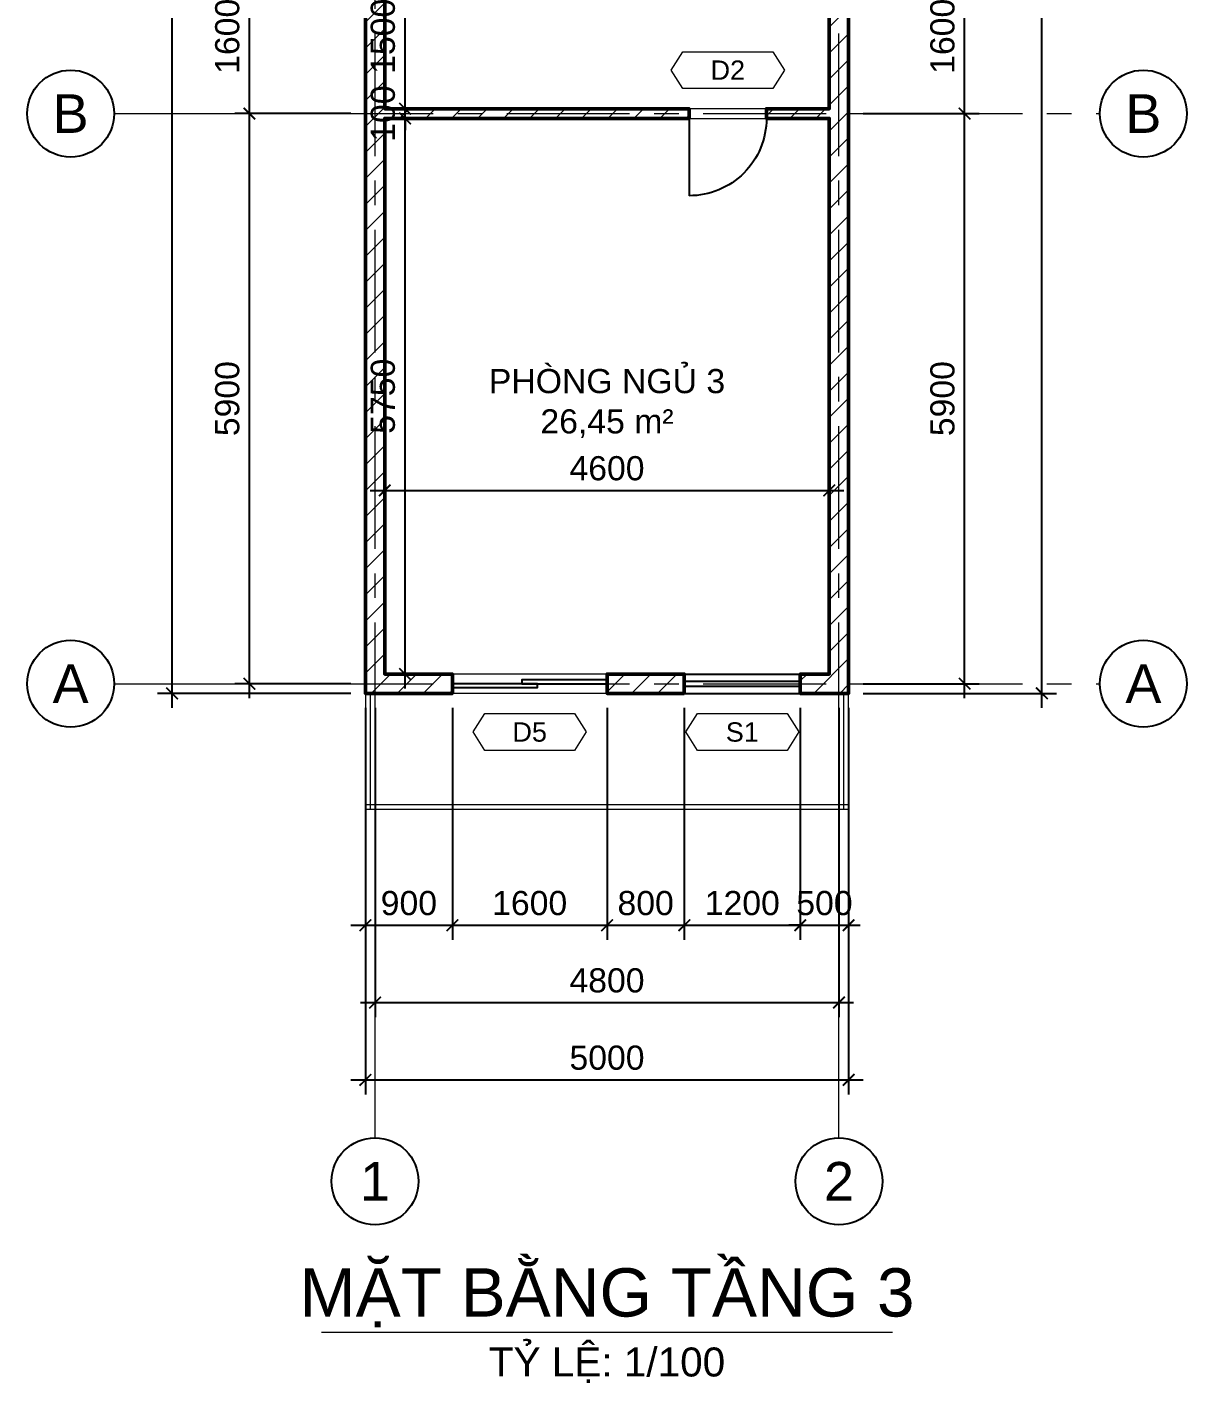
# Model space of a CAD drawing. Header units: millimetres. Extents: x -4035 to 257357, y -7136 to 22735.
# Drawn here: x 28500 to 40500, y -7136 to 6895 of the extents above; entities that cross this region are included whole.
import ezdxf
from ezdxf.enums import TextEntityAlignment as Align

# ---------------------------------------------------------------- set-up
doc = ezdxf.new("R2010")
doc.units = ezdxf.units.MM
doc.header["$LTSCALE"] = 40
doc.linetypes.add('CENTER', pattern=[50.8, 31.75, -6.35, 6.35, -6.35])
for name, color, linetype, lineweight in [('A-ANNO-DIMS', 1, 'Continuous', 18), ('A-ANNO-ROOM', 7, 'Continuous', 25), ('A-ANNO-TEXT', 7, 'Continuous', 18), ('A-DOOR', 3, 'Continuous', 25), ('A-FLOR-LEVL', 8, 'Continuous', 18), ('A-GLAZ', 4, 'Continuous', 25), ('A-WALL', 7, 'Continuous', 50), ('A-WALL-PATT', 8, 'Continuous', 9), ('S-GRID', 1, 'CENTER', 18), ('S-GRID-IDEN', 7, 'Continuous', 25)]:
    doc.layers.add(name, color=color, linetype=linetype, lineweight=lineweight)
doc.layers.add('A-AREA', color=30, linetype='Continuous', lineweight=9, plot=False)
doc.styles.add('MCP-ARIAL', font='arial.ttf')
doc.dimstyles.new('MCP-1-100', dxfattribs={"dimscale": 100, "dimtxt": 2.5, "dimasz": 1.2, "dimexe": 1.5, "dimexo": 1.5, "dimgap": 1, "dimtad": 1, "dimdec": 0, "dimdsep": 46, "dimtxsty": 'MCP-ARIAL', "dimblk": 'ARCHTICK', "dimblk1": 'ARCHTICK', "dimblk2": 'ARCHTICK', "dimcen": 0.09, "dimdle": 1.5, "dimclrd": 256, "dimclre": 256, "dimclrt": 256, "dimadec": 0, "dimazin": 0, "dimtfac": 1, "dimtdec": 4, "dimtix": 1, "dimtmove": 2, "dimatfit": 3, "dimfxl": 1, "dimtolj": 1, "dimtzin": 0, "dimarcsym": 0})

# ---------------------------------------------------------------- blocks, each defined once
blk = doc.blocks.new('MCP_CUA_LUA_1600_200')
for points in [[(0, 60), (880, 60), (880, 100), (0, 100)], [(720, 100), (1600, 100), (1600, 140), (720, 140)]]:
    blk.add_lwpolyline(points, close=True)
at = {"style": 'MCP-ARIAL', "flags": 1}
for tag, p in [('MA', (800, -100)), ('LOAI', (800, -220)), ('RONG', (800, -340))]:
    blk.add_attdef(tag, p, '', height=80, dxfattribs=at)
blk = doc.blocks.new('MCP_THE_LG_3')
blk.add_lwpolyline([(-5.85, 0), (-4.65, 1.9), (4.65, 1.9), (5.85, 0), (4.65, -1.9), (-4.65, -1.9)], close=True)
at = {"style": 'MCP-ARIAL'}
blk.add_attdef('MA', text='', height=2, dxfattribs=at).set_placement((0, 0), align=Align.MIDDLE_CENTER)
blk = doc.blocks.new('MCP_CUA_SO_1200_200')
for p, q in [((0, 200), (1200, 200)), ((0, 125), (1200, 125)), ((0, 75), (1200, 75)), ((0, 0), (1200, 0))]:
    blk.add_line(p, q)
at = {"style": 'MCP-ARIAL', "flags": 1}
for tag, p in [('MA', (600, -100)), ('LOAI', (600, -220)), ('RONG', (600, -340))]:
    blk.add_attdef(tag, p, '', height=80, dxfattribs=at)
blk = doc.blocks.new('MCP_CUA_DI_800')
blk.add_line((0, 0), (0, 800))
blk.add_arc((0, 0), 800, 359.9964, 90.0036)
at = {"style": 'MCP-ARIAL', "flags": 1}
for tag, p in [('MA', (400, -100)), ('LOAI', (400, -220)), ('RONG', (400, -340))]:
    blk.add_attdef(tag, p, '', height=80, dxfattribs=at)
blk = doc.blocks.new('_ArchTick')
at = {"color": 0, "linetype": 'ByBlock', "const_width": 0.15}
blk.add_lwpolyline([(-0.5, -0.5), (0.5, 0.5)], dxfattribs=at)
blk = doc.blocks.new('*D89')
at = {"layer": 'A-ANNO-DIMS', "lineweight": -2, "transparency": 16777216}
for p, q in [((32000, -150), (32000, -2550)), ((32900, -150), (32900, -2550)), ((31850, -2400), (33050, -2400))]:
    blk.add_line(p, q, dxfattribs=at)
at = {"layer": 'Defpoints', "color": 0, "transparency": 16777216}
for p in [(32000, 0), (32900, 0), (32900, -2400)]:
    blk.add_point(p, dxfattribs=at)
at = {"layer": 'A-ANNO-DIMS', "lineweight": -2, "transparency": 16777216, "xscale": 120, "yscale": 120, "zscale": 120, "rotation": 180}
blk.add_blockref('_ArchTick', (32000, -2400), dxfattribs=at)
at = {"layer": 'A-ANNO-DIMS', "lineweight": -2, "transparency": 16777216, "xscale": 120, "yscale": 120, "zscale": 120}
blk.add_blockref('_ArchTick', (32900, -2400), dxfattribs=at)
at = {"layer": 'A-ANNO-DIMS', "transparency": 16777216, "insert": (32450, -2172), "char_height": 250, "attachment_point": 5, "style": 'MCP-ARIAL'}
blk.add_mtext('\\A1;900', dxfattribs=at)
blk = doc.blocks.new('*D90')
at = {"layer": 'A-ANNO-DIMS', "lineweight": -2, "transparency": 16777216}
for p, q in [((32900, -150), (32900, -2550)), ((34500, -150), (34500, -2550)), ((32750, -2400), (34650, -2400))]:
    blk.add_line(p, q, dxfattribs=at)
at = {"layer": 'Defpoints', "color": 0, "transparency": 16777216}
for p in [(32900, 0), (34500, 0), (34500, -2400)]:
    blk.add_point(p, dxfattribs=at)
at = {"layer": 'A-ANNO-DIMS', "lineweight": -2, "transparency": 16777216, "xscale": 120, "yscale": 120, "zscale": 120, "rotation": 180}
blk.add_blockref('_ArchTick', (32900, -2400), dxfattribs=at)
at = {"layer": 'A-ANNO-DIMS', "lineweight": -2, "transparency": 16777216, "xscale": 120, "yscale": 120, "zscale": 120}
blk.add_blockref('_ArchTick', (34500, -2400), dxfattribs=at)
at = {"layer": 'A-ANNO-DIMS', "transparency": 16777216, "insert": (33700, -2172), "char_height": 250, "attachment_point": 5, "style": 'MCP-ARIAL'}
blk.add_mtext('\\A1;1600', dxfattribs=at)
blk = doc.blocks.new('*D91')
at = {"layer": 'A-ANNO-DIMS', "lineweight": -2, "transparency": 16777216}
for p, q in [((34500, -150), (34500, -2550)), ((35300, -150), (35300, -2550)), ((34350, -2400), (35450, -2400))]:
    blk.add_line(p, q, dxfattribs=at)
at = {"layer": 'Defpoints', "color": 0, "transparency": 16777216}
for p in [(34500, 0), (35300, 0), (35300, -2400)]:
    blk.add_point(p, dxfattribs=at)
at = {"layer": 'A-ANNO-DIMS', "lineweight": -2, "transparency": 16777216, "xscale": 120, "yscale": 120, "zscale": 120, "rotation": 180}
blk.add_blockref('_ArchTick', (34500, -2400), dxfattribs=at)
at = {"layer": 'A-ANNO-DIMS', "lineweight": -2, "transparency": 16777216, "xscale": 120, "yscale": 120, "zscale": 120}
blk.add_blockref('_ArchTick', (35300, -2400), dxfattribs=at)
at = {"layer": 'A-ANNO-DIMS', "transparency": 16777216, "insert": (34900, -2172), "char_height": 250, "attachment_point": 5, "style": 'MCP-ARIAL'}
blk.add_mtext('\\A1;800', dxfattribs=at)
blk = doc.blocks.new('*D92')
at = {"layer": 'A-ANNO-DIMS', "lineweight": -2, "transparency": 16777216}
for p, q in [((35300, -150), (35300, -2550)), ((36500, -150), (36500, -2550)), ((35150, -2400), (36650, -2400))]:
    blk.add_line(p, q, dxfattribs=at)
at = {"layer": 'Defpoints', "color": 0, "transparency": 16777216}
for p in [(35300, 0), (36500, 0), (36500, -2400)]:
    blk.add_point(p, dxfattribs=at)
at = {"layer": 'A-ANNO-DIMS', "lineweight": -2, "transparency": 16777216, "xscale": 120, "yscale": 120, "zscale": 120, "rotation": 180}
blk.add_blockref('_ArchTick', (35300, -2400), dxfattribs=at)
at = {"layer": 'A-ANNO-DIMS', "lineweight": -2, "transparency": 16777216, "xscale": 120, "yscale": 120, "zscale": 120}
blk.add_blockref('_ArchTick', (36500, -2400), dxfattribs=at)
at = {"layer": 'A-ANNO-DIMS', "transparency": 16777216, "insert": (35900, -2172), "char_height": 250, "attachment_point": 5, "style": 'MCP-ARIAL'}
blk.add_mtext('\\A1;1200', dxfattribs=at)
blk = doc.blocks.new('*D93')
at = {"layer": 'A-ANNO-DIMS', "lineweight": -2, "transparency": 16777216}
for p, q in [((36500, -150), (36500, -2550)), ((37000, -150), (37000, -2550)), ((36500, -2400), (36380, -2400)), ((36500, -2400), (37000, -2400)), ((37000, -2400), (37120, -2400))]:
    blk.add_line(p, q, dxfattribs=at)
at = {"layer": 'Defpoints', "color": 0, "transparency": 16777216}
for p in [(36500, 0), (37000, 0), (37000, -2400)]:
    blk.add_point(p, dxfattribs=at)
at = {"layer": 'A-ANNO-DIMS', "lineweight": -2, "transparency": 16777216, "xscale": 120, "yscale": 120, "zscale": 120}
blk.add_blockref('_ArchTick', (36500, -2400), dxfattribs=at)
at = {"layer": 'A-ANNO-DIMS', "lineweight": -2, "transparency": 16777216, "xscale": 120, "yscale": 120, "zscale": 120, "rotation": 180}
blk.add_blockref('_ArchTick', (37000, -2400), dxfattribs=at)
at = {"layer": 'A-ANNO-DIMS', "transparency": 16777216, "insert": (36750, -2172), "char_height": 250, "attachment_point": 5, "style": 'MCP-ARIAL'}
blk.add_mtext('\\A1;500', dxfattribs=at)
blk = doc.blocks.new('*D94')
at = {"layer": 'A-ANNO-DIMS', "lineweight": -2, "transparency": 16777216}
for p, q in [((32100, -150), (32100, -3350)), ((36900, -150), (36900, -3350)), ((31950, -3200), (37050, -3200))]:
    blk.add_line(p, q, dxfattribs=at)
at = {"layer": 'Defpoints', "color": 0, "transparency": 16777216}
for p in [(32100, 0), (36900, 0), (36900, -3200)]:
    blk.add_point(p, dxfattribs=at)
at = {"layer": 'A-ANNO-DIMS', "lineweight": -2, "transparency": 16777216, "xscale": 120, "yscale": 120, "zscale": 120, "rotation": 180}
blk.add_blockref('_ArchTick', (32100, -3200), dxfattribs=at)
at = {"layer": 'A-ANNO-DIMS', "lineweight": -2, "transparency": 16777216, "xscale": 120, "yscale": 120, "zscale": 120}
blk.add_blockref('_ArchTick', (36900, -3200), dxfattribs=at)
at = {"layer": 'A-ANNO-DIMS', "transparency": 16777216, "insert": (34500, -2972), "char_height": 250, "attachment_point": 5, "style": 'MCP-ARIAL'}
blk.add_mtext('\\A1;4800', dxfattribs=at)
blk = doc.blocks.new('*D95')
at = {"layer": 'A-ANNO-DIMS', "lineweight": -2, "transparency": 16777216}
for p, q in [((32000, -150), (32000, -4150)), ((37000, -150), (37000, -4150)), ((31850, -4000), (37150, -4000))]:
    blk.add_line(p, q, dxfattribs=at)
at = {"layer": 'Defpoints', "color": 0, "transparency": 16777216}
for p in [(32000, 0), (37000, 0), (37000, -4000)]:
    blk.add_point(p, dxfattribs=at)
at = {"layer": 'A-ANNO-DIMS', "lineweight": -2, "transparency": 16777216, "xscale": 120, "yscale": 120, "zscale": 120, "rotation": 180}
blk.add_blockref('_ArchTick', (32000, -4000), dxfattribs=at)
at = {"layer": 'A-ANNO-DIMS', "lineweight": -2, "transparency": 16777216, "xscale": 120, "yscale": 120, "zscale": 120}
blk.add_blockref('_ArchTick', (37000, -4000), dxfattribs=at)
at = {"layer": 'A-ANNO-DIMS', "transparency": 16777216, "insert": (34500, -3772), "char_height": 250, "attachment_point": 5, "style": 'MCP-ARIAL'}
blk.add_mtext('\\A1;5000', dxfattribs=at)
blk = doc.blocks.new('*D96')
at = {"layer": 'A-ANNO-DIMS', "lineweight": -2, "transparency": 16777216}
for p, q in [((30800, -50), (30800, 6150)), ((31850, 6000), (30650, 6000)), ((31850, 100), (30650, 100))]:
    blk.add_line(p, q, dxfattribs=at)
at = {"layer": 'Defpoints', "color": 0, "transparency": 16777216}
for p in [(30800, 6000), (32000, 6000), (32000, 100)]:
    blk.add_point(p, dxfattribs=at)
at = {"layer": 'A-ANNO-DIMS', "lineweight": -2, "transparency": 16777216, "xscale": 120, "yscale": 120, "zscale": 120}
for p, rotation in [((30800, 6000), 90), ((30800, 100), 270)]:
    blk.add_blockref('_ArchTick', p, dxfattribs=dict(at, rotation=rotation))
at = {"layer": 'A-ANNO-DIMS', "transparency": 16777216, "insert": (30572, 3050), "char_height": 250, "attachment_point": 5, "rotation": 90, "style": 'MCP-ARIAL'}
blk.add_mtext('\\A1;5900', dxfattribs=at)
blk = doc.blocks.new('*D97')
at = {"layer": 'A-ANNO-DIMS', "lineweight": -2, "transparency": 16777216}
for p, q in [((30800, 5850), (30800, 7750)), ((31850, 7600), (30650, 7600)), ((31850, 6000), (30650, 6000))]:
    blk.add_line(p, q, dxfattribs=at)
at = {"layer": 'Defpoints', "color": 0, "transparency": 16777216}
for p in [(30800, 7600), (32000, 7600), (32000, 6000)]:
    blk.add_point(p, dxfattribs=at)
at = {"layer": 'A-ANNO-DIMS', "lineweight": -2, "transparency": 16777216, "xscale": 120, "yscale": 120, "zscale": 120}
for p, rotation in [((30800, 7600), 90), ((30800, 6000), 270)]:
    blk.add_blockref('_ArchTick', p, dxfattribs=dict(at, rotation=rotation))
at = {"layer": 'A-ANNO-DIMS', "transparency": 16777216, "insert": (30572, 6800), "char_height": 250, "attachment_point": 5, "rotation": 90, "style": 'MCP-ARIAL'}
blk.add_mtext('\\A1;1600', dxfattribs=at)
blk = doc.blocks.new('*D101')
at = {"layer": 'A-ANNO-DIMS', "lineweight": -2, "transparency": 16777216}
for p, q in [((30000, -150), (30000, 18150)), ((31850, 18000), (29850, 18000)), ((31850, 0), (29850, 0))]:
    blk.add_line(p, q, dxfattribs=at)
at = {"layer": 'Defpoints', "color": 0, "transparency": 16777216}
for p in [(30000, 18000), (32000, 18000), (32000, 0)]:
    blk.add_point(p, dxfattribs=at)
at = {"layer": 'A-ANNO-DIMS', "lineweight": -2, "transparency": 16777216, "xscale": 120, "yscale": 120, "zscale": 120}
for p, rotation in [((30000, 18000), 90), ((30000, 0), 270)]:
    blk.add_blockref('_ArchTick', p, dxfattribs=dict(at, rotation=rotation))
at = {"layer": 'A-ANNO-DIMS', "transparency": 16777216, "insert": (29772, 9000), "char_height": 250, "attachment_point": 5, "rotation": 90, "style": 'MCP-ARIAL'}
blk.add_mtext('\\A1;18000', dxfattribs=at)
blk = doc.blocks.new('*D109')
at = {"layer": 'A-ANNO-DIMS', "lineweight": -2, "transparency": 16777216}
for p, q in [((38200, -50), (38200, 6150)), ((37150, 6000), (38350, 6000)), ((37150, 100), (38350, 100))]:
    blk.add_line(p, q, dxfattribs=at)
at = {"layer": 'Defpoints', "color": 0, "transparency": 16777216}
for p in [(37000, 6000), (38200, 6000), (37000, 100)]:
    blk.add_point(p, dxfattribs=at)
at = {"layer": 'A-ANNO-DIMS', "lineweight": -2, "transparency": 16777216, "xscale": 120, "yscale": 120, "zscale": 120}
for p, rotation in [((38200, 6000), 90), ((38200, 100), 270)]:
    blk.add_blockref('_ArchTick', p, dxfattribs=dict(at, rotation=rotation))
at = {"layer": 'A-ANNO-DIMS', "transparency": 16777216, "insert": (37972, 3050), "char_height": 250, "attachment_point": 5, "rotation": 90, "style": 'MCP-ARIAL'}
blk.add_mtext('\\A1;5900', dxfattribs=at)
blk = doc.blocks.new('*D110')
at = {"layer": 'A-ANNO-DIMS', "lineweight": -2, "transparency": 16777216}
for p, q in [((38200, 5850), (38200, 7750)), ((37150, 7600), (38350, 7600)), ((37150, 6000), (38350, 6000))]:
    blk.add_line(p, q, dxfattribs=at)
at = {"layer": 'Defpoints', "color": 0, "transparency": 16777216}
for p in [(37000, 7600), (38200, 7600), (37000, 6000)]:
    blk.add_point(p, dxfattribs=at)
at = {"layer": 'A-ANNO-DIMS', "lineweight": -2, "transparency": 16777216, "xscale": 120, "yscale": 120, "zscale": 120}
for p, rotation in [((38200, 7600), 90), ((38200, 6000), 270)]:
    blk.add_blockref('_ArchTick', p, dxfattribs=dict(at, rotation=rotation))
at = {"layer": 'A-ANNO-DIMS', "transparency": 16777216, "insert": (37972, 6800), "char_height": 250, "attachment_point": 5, "rotation": 90, "style": 'MCP-ARIAL'}
blk.add_mtext('\\A1;1600', dxfattribs=at)
blk = doc.blocks.new('*D114')
at = {"layer": 'A-ANNO-DIMS', "lineweight": -2, "transparency": 16777216}
for p, q in [((39000, -150), (39000, 18150)), ((37150, 18000), (39150, 18000)), ((37150, 0), (39150, 0))]:
    blk.add_line(p, q, dxfattribs=at)
at = {"layer": 'Defpoints', "color": 0, "transparency": 16777216}
for p in [(37000, 18000), (39000, 18000), (37000, 0)]:
    blk.add_point(p, dxfattribs=at)
at = {"layer": 'A-ANNO-DIMS', "lineweight": -2, "transparency": 16777216, "xscale": 120, "yscale": 120, "zscale": 120}
for p, rotation in [((39000, 18000), 90), ((39000, 0), 270)]:
    blk.add_blockref('_ArchTick', p, dxfattribs=dict(at, rotation=rotation))
at = {"layer": 'A-ANNO-DIMS', "transparency": 16777216, "insert": (38772, 9000), "char_height": 250, "attachment_point": 5, "rotation": 90, "style": 'MCP-ARIAL'}
blk.add_mtext('\\A1;18000', dxfattribs=at)
blk = doc.blocks.new('*D115')
at = {"layer": 'A-ANNO-DIMS', "lineweight": -2, "transparency": 16777216}
blk.add_line((32050, 2100), (36950, 2100), dxfattribs=at)
at = {"layer": 'Defpoints', "color": 0, "transparency": 16777216}
for p in [(32200, 2100), (36800, 2100), (36800, 2100)]:
    blk.add_point(p, dxfattribs=at)
at = {"layer": 'A-ANNO-DIMS', "lineweight": -2, "transparency": 16777216, "xscale": 120, "yscale": 120, "zscale": 120, "rotation": 180}
blk.add_blockref('_ArchTick', (32200, 2100), dxfattribs=at)
at = {"layer": 'A-ANNO-DIMS', "lineweight": -2, "transparency": 16777216, "xscale": 120, "yscale": 120, "zscale": 120}
blk.add_blockref('_ArchTick', (36800, 2100), dxfattribs=at)
at = {"layer": 'A-ANNO-DIMS', "transparency": 16777216, "insert": (34500, 2328), "char_height": 250, "attachment_point": 5, "style": 'MCP-ARIAL'}
blk.add_mtext('\\A1;4600', dxfattribs=at)
blk = doc.blocks.new('*D116')
at = {"layer": 'A-ANNO-DIMS', "lineweight": -2, "transparency": 16777216}
blk.add_line((32410, 50), (32410, 6100), dxfattribs=at)
at = {"layer": 'Defpoints', "color": 0, "transparency": 16777216}
for p in [(32410, 5950), (32410, 5950), (32410, 200)]:
    blk.add_point(p, dxfattribs=at)
at = {"layer": 'A-ANNO-DIMS', "lineweight": -2, "transparency": 16777216, "xscale": 120, "yscale": 120, "zscale": 120}
for p, rotation in [((32410, 5950), 90), ((32410, 200), 270)]:
    blk.add_blockref('_ArchTick', p, dxfattribs=dict(at, rotation=rotation))
at = {"layer": 'A-ANNO-DIMS', "transparency": 16777216, "insert": (32182, 3075), "char_height": 250, "attachment_point": 5, "rotation": 90, "style": 'MCP-ARIAL'}
blk.add_mtext('\\A1;5750', dxfattribs=at)
blk = doc.blocks.new('*D117')
at = {"layer": 'A-ANNO-DIMS', "lineweight": -2, "transparency": 16777216}
for p, q in [((32410, 6050), (32410, 6170)), ((32410, 5950), (32410, 6050)), ((32410, 5950), (32410, 5830))]:
    blk.add_line(p, q, dxfattribs=at)
at = {"layer": 'Defpoints', "color": 0, "transparency": 16777216}
for p in [(32410, 6050), (32410, 6050), (32410, 5950)]:
    blk.add_point(p, dxfattribs=at)
at = {"layer": 'A-ANNO-DIMS', "lineweight": -2, "transparency": 16777216, "xscale": 120, "yscale": 120, "zscale": 120}
for p, rotation in [((32410, 6050), 270), ((32410, 5950), 90)]:
    blk.add_blockref('_ArchTick', p, dxfattribs=dict(at, rotation=rotation))
at = {"layer": 'A-ANNO-DIMS', "transparency": 16777216, "insert": (32182, 6000), "char_height": 250, "attachment_point": 5, "rotation": 90, "style": 'MCP-ARIAL'}
blk.add_mtext('\\A1;100', dxfattribs=at)
blk = doc.blocks.new('*D118')
at = {"layer": 'A-ANNO-DIMS', "lineweight": -2, "transparency": 16777216}
blk.add_line((32410, 5900), (32410, 7700), dxfattribs=at)
at = {"layer": 'Defpoints', "color": 0, "transparency": 16777216}
for p in [(32410, 7550), (32410, 7550), (32410, 6050)]:
    blk.add_point(p, dxfattribs=at)
at = {"layer": 'A-ANNO-DIMS', "lineweight": -2, "transparency": 16777216, "xscale": 120, "yscale": 120, "zscale": 120}
for p, rotation in [((32410, 7550), 90), ((32410, 6050), 270)]:
    blk.add_blockref('_ArchTick', p, dxfattribs=dict(at, rotation=rotation))
at = {"layer": 'A-ANNO-DIMS', "transparency": 16777216, "insert": (32182, 6800), "char_height": 250, "attachment_point": 5, "rotation": 90, "style": 'MCP-ARIAL'}
blk.add_mtext('\\A1;1500', dxfattribs=at)
blk = doc.blocks.new('MCP_TRUC')
blk.add_circle((0, 0), 4.5)
at = {"style": 'MCP-ARIAL'}
blk.add_attdef('SO', text='', height=4, dxfattribs=at).set_placement((0, 0), align=Align.MIDDLE_CENTER)

msp = doc.modelspace()

# ---------------------------------------------------------------- hatches: boundary and pattern name
at = {"layer": 'A-WALL-PATT'}
h = msp.add_hatch(dxfattribs=at)
h.set_pattern_fill('ANSI31', color=256, scale=60, style=0)
h.paths.add_polyline_path([(35300, 0), (35300, 200), (34500, 200), (34500, 0)], flags=16)
h.paths.add_polyline_path([(33000, 17800), (33000, 18000), (32000, 18000), (32000, 0), (32900, 0), (32900, 200), (32200, 200), (32200, 5950), (35350, 5950), (35350, 6050), (32200, 6050), (32200, 7550), (34650, 7550), (34650, 7650), (32200, 7650), (32200, 11350), (34550, 11350), (34550, 8450), (34650, 8450), (34650, 11350), (35350, 11350), (35350, 11450), (32200, 11450), (32200, 15750), (32950, 15750), (32950, 15850), (32200, 15850), (32200, 17800)], flags=16)
h.paths.add_polyline_path([(35100, 17800), (35100, 18000), (33600, 18000), (33600, 17800), (34450, 17800), (34450, 15850), (33650, 15850), (33650, 15750), (35300, 15750), (35300, 15850), (34550, 15850), (34550, 17800)], flags=16)
h.paths.add_polyline_path([(36300, 18000), (36300, 17800), (36800, 17800), (36800, 15850), (36100, 15850), (36100, 15750), (36800, 15750), (36800, 11450), (36150, 11450), (36150, 11350), (36800, 11350), (36800, 6050), (36150, 6050), (36150, 5950), (36800, 5950), (36800, 200), (36500, 200), (36500, 0), (37000, 0), (37000, 18000)], flags=16)

# ---------------------------------------------------------------- linework, layer by layer
at = {"layer": 'A-ANNO-TEXT'}
msp.add_line((31547.5, -6610), (37452.5, -6610), dxfattribs=at)
at = {"layer": 'A-AREA'}
for points in [[(34650, 11350), (36800, 11350), (36800, 6050), (32200, 6050), (32200, 7550), (34650, 7550)], [(36800, 200), (32200, 200), (32200, 5950), (36800, 5950)]]:
    msp.add_lwpolyline(points, close=True, dxfattribs=at)
at = {"layer": 'A-FLOR-LEVL'}
for p, q in [((32050, 0), (32050, -1200)), ((36950, -1200), (36950, 0)), ((32000, -1150), (37000, -1150))]:
    msp.add_line(p, q, dxfattribs=at)
msp.add_lwpolyline([(32000, -1200), (37000, -1200), (37000, 0), (32000, 0)], close=True, dxfattribs=at)
at = {"layer": 'A-WALL'}
msp.add_lwpolyline([(32000, 18000), (32000, 0), (32900, 0), (32900, 200), (32200, 200), (32200, 5950), (35350, 5950), (35350, 6050), (32200, 6050), (32200, 7550)], dxfattribs=at)
for points in [[(36300, 18000), (36300, 17800), (36800, 17800), (36800, 15850), (36100, 15850), (36100, 15750), (36800, 15750), (36800, 11450), (36150, 11450), (36150, 11350), (36800, 11350), (36800, 6050), (36150, 6050), (36150, 5950), (36800, 5950), (36800, 200), (36500, 200), (36500, 0), (37000, 0), (37000, 18000)], [(35300, 0), (35300, 200), (34500, 200), (34500, 0)]]:
    msp.add_lwpolyline(points, close=True, dxfattribs=at)
at = {"layer": 'S-GRID'}
for p, q in [((32100, -4600), (32100, 21400)), ((36900, -4600), (36900, 21400)), ((29400, 6000), (39600, 6000)), ((29400, 100), (39600, 100))]:
    msp.add_line(p, q, dxfattribs=at)

# ---------------------------------------------------------------- block references
at = {"layer": 'A-ANNO-TEXT', "xscale": 100, "yscale": 100, "zscale": 100}
for p, values in [((35750, 6450), {'MA': 'D2'}), ((33700, -400), {'MA': 'D5'}), ((35900, -400), {'MA': 'S1'})]:
    msp.add_blockref('MCP_THE_LG_3', p, dxfattribs=at).add_auto_attribs(values)
at = {"layer": 'A-DOOR', "xscale": -1, "rotation": 180}
msp.add_blockref('MCP_CUA_DI_800', (35350, 5950), dxfattribs=at)
at = {"layer": 'A-DOOR'}
msp.add_blockref('MCP_CUA_LUA_1600_200', (32900, 0), dxfattribs=at)
at = {"layer": 'A-GLAZ'}
msp.add_blockref('MCP_CUA_SO_1200_200', (35300, 0), dxfattribs=at)
at = {"layer": 'S-GRID-IDEN', "xscale": 100, "yscale": 100, "zscale": 100}
for p, values in [((28950, 6000), {'SO': 'B'}), ((40050, 6000), {'SO': 'B'}), ((28950, 100), {'SO': 'A'}), ((40050, 100), {'SO': 'A'}), ((32100, -5050), {'SO': '1'}), ((36900, -5050), {'SO': '2'})]:
    msp.add_blockref('MCP_TRUC', p, dxfattribs=at).add_auto_attribs(values)

# ---------------------------------------------------------------- texts
at = {"layer": 'A-ANNO-ROOM', "insert": (34500, 3000), "char_height": 250, "attachment_point": 5, "style": 'MCP-ARIAL'}
msp.add_mtext('PHÒNG NGỦ 3\\P26,45 m²', dxfattribs=at)
at = {"layer": 'A-ANNO-TEXT', "style": 'MCP-ARIAL'}
for s, height, p in [('MẶT BẰNG TẦNG 3', 500, (34500, -6450)), ('TỶ LỆ: 1/100', 300, (34500, -7070))]:
    msp.add_text(s, height=height, dxfattribs=at).set_placement(p, align=Align.CENTER)

# ---------------------------------------------------------------- dimensions: what is measured, and where the dimension line sits
at = {"layer": 'A-ANNO-DIMS'}
for base, p1, p2, picture, middle in [((30000, 18000), (32000, 0), (32000, 18000), '*D101', (29772.357, 9000)), ((39000, 18000), (37000, 0), (37000, 18000), '*D114', (38772.357, 9000)), ((30800, 7600), (32000, 6000), (32000, 7600), '*D97', (30572.357, 6800)), ((38200, 7600), (37000, 6000), (37000, 7600), '*D110', (37972.357, 6800)), ((32410, 7550), (32410, 6050), (32410, 7550), '*D118', (32182.357, 6800)), ((32410, 6050), (32410, 5950), (32410, 6050), '*D117', (32182.357, 6000)), ((30800, 6000), (32000, 100), (32000, 6000), '*D96', (30572.357, 3050)), ((32410, 5950), (32410, 200), (32410, 5950), '*D116', (32182.357, 3075)), ((38200, 6000), (37000, 100), (37000, 6000), '*D109', (37972.357, 3050))]:
    dim = msp.add_linear_dim(base=base, p1=p1, p2=p2, angle=90, dimstyle='MCP-1-100', dxfattribs=at)
    dim.commit()
    dim.dimension.update_dxf_attribs({"geometry": picture, "text_midpoint": middle})
for base, p1, p2, picture, middle in [((36800, 2100), (32200, 2100), (36800, 2100), '*D115', (34500, 2327.643)), ((32900, -2400), (32000, 0), (32900, 0), '*D89', (32450, -2172.357)), ((37000, -4000), (32000, 0), (37000, 0), '*D95', (34500, -3772.357)), ((36900, -3200), (32100, 0), (36900, 0), '*D94', (34500, -2972.357)), ((34500, -2400), (32900, 0), (34500, 0), '*D90', (33700, -2172.357)), ((35300, -2400), (34500, 0), (35300, 0), '*D91', (34900, -2172.357)), ((36500, -2400), (35300, 0), (36500, 0), '*D92', (35900, -2172.357)), ((37000, -2400), (36500, 0), (37000, 0), '*D93', (36750, -2172.357))]:
    dim = msp.add_linear_dim(base=base, p1=p1, p2=p2, dimstyle='MCP-1-100', dxfattribs=at)
    dim.commit()
    dim.dimension.update_dxf_attribs({"geometry": picture, "text_midpoint": middle})

doc.saveas('drawing.dxf')
